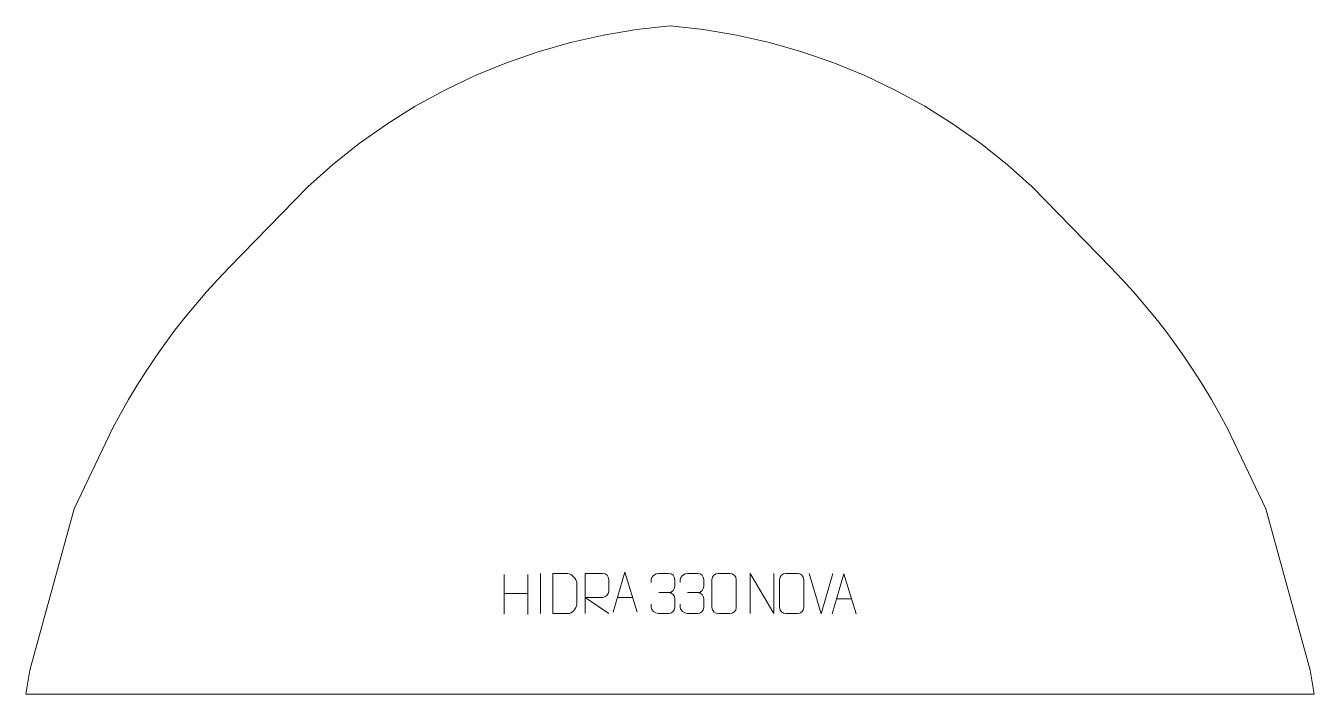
# Model space of a CAD drawing. Header units: millimetres. Extents: x -400 to 400, y 1002 to 1417.
import ezdxf

# ---------------------------------------------------------------- set-up
doc = ezdxf.new("R2010")
doc.units = ezdxf.units.MM
doc.header["$MEASUREMENT"] = 0
doc.layers.add('layer 1', color=7, linetype='Continuous')

msp = doc.modelspace()

# ---------------------------------------------------------------- linework, layer by layer
at = {"layer": 'layer 1', "color": 242, "lineweight": 9}
msp.add_open_spline([(370.0009, 1117.4989), (370.0009, 1117.4989), (397.5006, 1017.4995), (397.5006, 1017.4995), (397.5006, 1017.4995), (397.5006, 1017.4995), (400.1246, 1002.4996), (400.1246, 1002.4996), (400.1246, 1002.4996), (400.1246, 1002.4996), (-400.1239, 1002.4996), (-400.1239, 1002.4996), (-400.1239, 1002.4996), (-400.1239, 1002.4996), (-397.5, 1017.4995), (-397.5, 1017.4995), (-397.5, 1017.4995), (-397.5, 1017.4995), (-369.9998, 1117.4989), (-369.9998, 1117.4989), (-369.9998, 1117.4989), (-369.9998, 1117.4989), (-346.2486, 1167.4997), (-346.2486, 1167.4997), (-346.2486, 1167.4997), (-346.2486, 1167.4997), (-341.352, 1176.5938), (-341.352, 1176.5938), (-341.352, 1176.5938), (-341.352, 1176.5938), (-336.2351, 1185.5672), (-336.2351, 1185.5672), (-336.2351, 1185.5672), (-336.2351, 1185.5672), (-330.9027, 1194.4129), (-330.9027, 1194.4129), (-330.9027, 1194.4129), (-330.9027, 1194.4129), (-325.3581, 1203.1262), (-325.3581, 1203.1262), (-325.3581, 1203.1262), (-325.3581, 1203.1262), (-319.6036, 1211.7057), (-319.6036, 1211.7057), (-319.6036, 1211.7057), (-319.6036, 1211.7057), (-313.6414, 1220.1405), (-313.6414, 1220.1405), (-313.6414, 1220.1405), (-313.6414, 1220.1405), (-307.4775, 1228.4284), (-307.4775, 1228.4284), (-307.4775, 1228.4284), (-307.4775, 1228.4284), (-301.1148, 1236.565), (-301.1148, 1236.565), (-301.1148, 1236.565), (-301.1148, 1236.565), (-294.5569, 1244.5448), (-294.5569, 1244.5448), (-294.5569, 1244.5448), (-294.5569, 1244.5448), (-287.8064, 1252.3636), (-287.8064, 1252.3636), (-287.8064, 1252.3636), (-287.8064, 1252.3636), (-280.869, 1260.0166), (-280.869, 1260.0166), (-280.869, 1260.0166), (-280.869, 1260.0166), (-273.7489, 1267.4991), (-273.7489, 1267.4991), (-273.7489, 1267.4991), (-273.7489, 1267.4991), (-224.999, 1317.4995), (-224.999, 1317.4995), (-224.999, 1317.4995), (-224.999, 1317.4995), (-209.3713, 1331.3879), (-209.3713, 1331.3879), (-209.3713, 1331.3879), (-209.3713, 1331.3879), (-192.9886, 1344.3785), (-192.9886, 1344.3785), (-192.9886, 1344.3785), (-192.9886, 1344.3785), (-175.9048, 1356.4313), (-175.9048, 1356.4313), (-175.9048, 1356.4313), (-175.9048, 1356.4313), (-158.1731, 1367.5084), (-158.1731, 1367.5084), (-158.1731, 1367.5084), (-158.1731, 1367.5084), (-139.8487, 1377.5754), (-139.8487, 1377.5754), (-139.8487, 1377.5754), (-139.8487, 1377.5754), (-120.9876, 1386.5986), (-120.9876, 1386.5986), (-120.9876, 1386.5986), (-120.9876, 1386.5986), (-101.6508, 1394.5512), (-101.6508, 1394.5512), (-101.6508, 1394.5512), (-101.6508, 1394.5512), (-81.8999, 1401.4078), (-81.8999, 1401.4078), (-81.8999, 1401.4078), (-81.8999, 1401.4078), (-61.795, 1407.1478), (-61.795, 1407.1478), (-61.795, 1407.1478), (-61.795, 1407.1478), (-41.4012, 1411.751), (-41.4012, 1411.751), (-41.4012, 1411.751), (-41.4012, 1411.751), (-20.7806, 1415.2051), (-20.7806, 1415.2051), (-20.7806, 1415.2051), (-20.7806, 1415.2051), (0.0006, 1417.4994), (0.0006, 1417.4994), (0.0006, 1417.4994), (0.0006, 1417.4994), (20.7817, 1415.2051), (20.7817, 1415.2051), (20.7817, 1415.2051), (20.7817, 1415.2051), (41.4018, 1411.751), (41.4018, 1411.751), (41.4018, 1411.751), (41.4018, 1411.751), (61.797, 1407.1478), (61.797, 1407.1478), (61.797, 1407.1478), (61.797, 1407.1478), (81.901, 1401.4078), (81.901, 1401.4078), (81.901, 1401.4078), (81.901, 1401.4078), (101.6534, 1394.5512), (101.6534, 1394.5512), (101.6534, 1394.5512), (101.6534, 1394.5512), (120.9882, 1386.5986), (120.9882, 1386.5986), (120.9882, 1386.5986), (120.9882, 1386.5986), (139.8493, 1377.5754), (139.8493, 1377.5754), (139.8493, 1377.5754), (139.8493, 1377.5754), (158.1741, 1367.5084), (158.1741, 1367.5084), (158.1741, 1367.5084), (158.1741, 1367.5084), (175.9055, 1356.4313), (175.9055, 1356.4313), (175.9055, 1356.4313), (175.9055, 1356.4313), (192.9907, 1344.3785), (192.9907, 1344.3785), (192.9907, 1344.3785), (192.9907, 1344.3785), (209.3724, 1331.3879), (209.3724, 1331.3879), (209.3724, 1331.3879), (209.3724, 1331.3879), (225.0001, 1317.4995), (225.0001, 1317.4995), (225.0001, 1317.4995), (225.0001, 1317.4995), (273.75, 1267.4991), (273.75, 1267.4991), (273.75, 1267.4991), (273.75, 1267.4991), (280.871, 1260.0166), (280.871, 1260.0166), (280.871, 1260.0166), (280.871, 1260.0166), (287.8089, 1252.3636), (287.8089, 1252.3636), (287.8089, 1252.3636), (287.8089, 1252.3636), (294.5575, 1244.5448), (294.5575, 1244.5448), (294.5575, 1244.5448), (294.5575, 1244.5448), (301.1155, 1236.565), (301.1155, 1236.565), (301.1155, 1236.565), (301.1155, 1236.565), (307.4786, 1228.4284), (307.4786, 1228.4284), (307.4786, 1228.4284), (307.4786, 1228.4284), (313.6426, 1220.1405), (313.6426, 1220.1405), (313.6426, 1220.1405), (313.6426, 1220.1405), (319.6042, 1211.7057), (319.6042, 1211.7057), (319.6042, 1211.7057), (319.6042, 1211.7057), (325.3587, 1203.1262), (325.3587, 1203.1262), (325.3587, 1203.1262), (325.3587, 1203.1262), (330.9034, 1194.4129), (330.9034, 1194.4129), (330.9034, 1194.4129), (330.9034, 1194.4129), (336.2358, 1185.5672), (336.2358, 1185.5672), (336.2358, 1185.5672), (336.2358, 1185.5672), (341.3526, 1176.5938), (341.3526, 1176.5938), (341.3526, 1176.5938), (341.3526, 1176.5938), (346.2512, 1167.4997), (346.2512, 1167.4997), (346.2512, 1167.4997), (346.2512, 1167.4997), (370.0009, 1117.4989), (370.0009, 1117.4989)], degree=3, knots=[0, 0, 0, 0, 0.01724138, 0.01724138, 0.01724138, 0.01724138, 0.03448276, 0.03448276, 0.03448276, 0.03448276, 0.05172414, 0.05172414, 0.05172414, 0.05172414, 0.06896552, 0.06896552, 0.06896552, 0.06896552, 0.0862069, 0.0862069, 0.0862069, 0.0862069, 0.10344828, 0.10344828, 0.10344828, 0.10344828, 0.12068966, 0.12068966, 0.12068966, 0.12068966, 0.13793103, 0.13793103, 0.13793103, 0.13793103, 0.15517241, 0.15517241, 0.15517241, 0.15517241, 0.17241379, 0.17241379, 0.17241379, 0.17241379, 0.18965517, 0.18965517, 0.18965517, 0.18965517, 0.20689655, 0.20689655, 0.20689655, 0.20689655, 0.22413793, 0.22413793, 0.22413793, 0.22413793, 0.24137931, 0.24137931, 0.24137931, 0.24137931, 0.25862069, 0.25862069, 0.25862069, 0.25862069, 0.27586207, 0.27586207, 0.27586207, 0.27586207, 0.29310345, 0.29310345, 0.29310345, 0.29310345, 0.31034483, 0.31034483, 0.31034483, 0.31034483, 0.32758621, 0.32758621, 0.32758621, 0.32758621, 0.34482759, 0.34482759, 0.34482759, 0.34482759, 0.36206897, 0.36206897, 0.36206897, 0.36206897, 0.37931034, 0.37931034, 0.37931034, 0.37931034, 0.39655172, 0.39655172, 0.39655172, 0.39655172, 0.4137931, 0.4137931, 0.4137931, 0.4137931, 0.43103448, 0.43103448, 0.43103448, 0.43103448, 0.44827586, 0.44827586, 0.44827586, 0.44827586, 0.46551724, 0.46551724, 0.46551724, 0.46551724, 0.48275862, 0.48275862, 0.48275862, 0.48275862, 0.5, 0.5, 0.5, 0.5, 0.51724138, 0.51724138, 0.51724138, 0.51724138, 0.53448276, 0.53448276, 0.53448276, 0.53448276, 0.55172414, 0.55172414, 0.55172414, 0.55172414, 0.56896552, 0.56896552, 0.56896552, 0.56896552, 0.5862069, 0.5862069, 0.5862069, 0.5862069, 0.60344828, 0.60344828, 0.60344828, 0.60344828, 0.62068966, 0.62068966, 0.62068966, 0.62068966, 0.63793103, 0.63793103, 0.63793103, 0.63793103, 0.65517241, 0.65517241, 0.65517241, 0.65517241, 0.67241379, 0.67241379, 0.67241379, 0.67241379, 0.68965517, 0.68965517, 0.68965517, 0.68965517, 0.70689655, 0.70689655, 0.70689655, 0.70689655, 0.72413793, 0.72413793, 0.72413793, 0.72413793, 0.74137931, 0.74137931, 0.74137931, 0.74137931, 0.75862069, 0.75862069, 0.75862069, 0.75862069, 0.77586207, 0.77586207, 0.77586207, 0.77586207, 0.79310345, 0.79310345, 0.79310345, 0.79310345, 0.81034483, 0.81034483, 0.81034483, 0.81034483, 0.82758621, 0.82758621, 0.82758621, 0.82758621, 0.84482759, 0.84482759, 0.84482759, 0.84482759, 0.86206897, 0.86206897, 0.86206897, 0.86206897, 0.87931034, 0.87931034, 0.87931034, 0.87931034, 0.89655172, 0.89655172, 0.89655172, 0.89655172, 0.9137931, 0.9137931, 0.9137931, 0.9137931, 0.93103448, 0.93103448, 0.93103448, 0.93103448, 0.94827586, 0.94827586, 0.94827586, 0.94827586, 0.96551724, 0.96551724, 0.96551724, 0.96551724, 1, 1, 1, 1], dxfattribs=at)
at = {"layer": 'layer 1', "color": 250, "lineweight": 9}
for points in [[(-103.0213, 1076.8988), (-103.0213, 1076.8988), (-103.0213, 1052.1213), (-103.0213, 1052.1213)], [(-88.378, 1076.8988), (-88.378, 1076.8988), (-88.378, 1051.9453), (-88.378, 1051.9453)], [(-80.378, 1077.504), (-80.378, 1077.504), (-80.378, 1052.5299), (-80.378, 1052.5299)], [(93.8346, 1052.5019), (93.8346, 1052.5019), (86.5128, 1077.4555), (86.5128, 1077.4555)], [(101.1565, 1077.4555), (101.1565, 1077.4555), (93.8347, 1052.5019), (93.8347, 1052.5019)], [(-103.0213, 1065.0165), (-103.0213, 1065.0165), (-88.378, 1065.0169), (-88.378, 1065.0169)], [(-7.0329, 1065.5642), (-7.0329, 1065.5642), (-0.8365, 1065.5642), (-0.8365, 1065.5642)], [(10.9671, 1065.5642), (10.9671, 1065.5642), (17.1635, 1065.5642), (17.1635, 1065.5642)], [(-32.6223, 1062.6323), (-32.6223, 1062.6323), (-23.1266, 1062.6323), (-23.1266, 1062.6323)], [(103.3777, 1061.6323), (103.3777, 1061.6323), (112.8734, 1061.6323), (112.8734, 1061.6323)]]:
    msp.add_open_spline(points, degree=3, dxfattribs=at)
for points, knots in [([(-72.7703, 1052.5683), (-70.4385, 1052.5687), (-65.4883, 1052.5447), (-63.1568, 1052.5444), (-63.1568, 1052.5444), (-61.2318, 1052.439), (-57.9132, 1055.9806), (-57.9244, 1057.9979), (-57.9244, 1057.9979), (-57.9248, 1063.768), (-57.9248, 1065.9377), (-57.9244, 1071.707), (-57.9244, 1071.707), (-57.9287, 1073.8451), (-61.3032, 1077.5052), (-63.4556, 1077.4917), (-63.4556, 1077.4917), (-65.7813, 1077.4917), (-70.5056, 1077.4917), (-72.8317, 1077.4917), (-72.8317, 1077.4917), (-72.8313, 1071.7448), (-72.77, 1058.3156), (-72.7703, 1052.5683)], [0, 0, 0, 0, 0.14285714, 0.14285714, 0.14285714, 0.14285714, 0.28571429, 0.28571429, 0.28571429, 0.28571429, 0.42857143, 0.42857143, 0.42857143, 0.42857143, 0.57142857, 0.57142857, 0.57142857, 0.57142857, 0.71428571, 0.71428571, 0.71428571, 0.71428571, 1, 1, 1, 1]), ([(-52.7101, 1052.5402), (-52.7101, 1052.5402), (-52.7101, 1077.4937), (-52.7101, 1077.4937), (-52.7101, 1077.4937), (-49.1153, 1077.4937), (-45.5198, 1077.4937), (-41.9246, 1077.4937), (-41.9246, 1077.4937), (-39.5993, 1077.456), (-38.042, 1075.966), (-38.0461, 1073.5996), (-38.0461, 1073.5996), (-38.0465, 1071.5641), (-38.0465, 1068.5047), (-38.0461, 1066.4687), (-38.0461, 1066.4687), (-38.0526, 1064.5932), (-39.8649, 1062.6514), (-41.8744, 1062.6323), (-41.8744, 1062.6323), (-41.8744, 1062.6323), (-52.7101, 1062.6323), (-52.7101, 1062.6323), (-52.7101, 1062.6323), (-52.7101, 1062.6323), (-38.0554, 1052.5402), (-38.0554, 1052.5402)], [0, 0, 0, 0, 0.125, 0.125, 0.125, 0.125, 0.25, 0.25, 0.25, 0.25, 0.375, 0.375, 0.375, 0.375, 0.5, 0.5, 0.5, 0.5, 0.625, 0.625, 0.625, 0.625, 0.75, 0.75, 0.75, 0.75, 1, 1, 1, 1]), ([(-35.3449, 1053.3829), (-35.3449, 1053.3829), (-27.9739, 1078.3364), (-27.9739, 1078.3364), (-27.9739, 1078.3364), (-27.9739, 1078.3364), (-20.404, 1053.3829), (-20.404, 1053.3829)], [0, 0, 0, 0, 0.33333333, 0.33333333, 0.33333333, 0.33333333, 1, 1, 1, 1]), ([(-11.7426, 1071.8094), (-11.7426, 1071.8094), (-11.7426, 1073.6666), (-11.7426, 1073.6666), (-11.7426, 1073.6666), (-11.7569, 1075.4085), (-9.0924, 1077.5266), (-7.0333, 1077.5039), (-7.0333, 1077.5039), (-4.9692, 1077.5039), (-2.9052, 1077.5039), (-0.8415, 1077.5039), (-0.8415, 1077.5039), (1.353, 1077.5127), (2.9513, 1075.6659), (2.9957, 1073.7538), (2.9957, 1073.7538), (2.9953, 1072.3187), (2.9953, 1070.8836), (2.9957, 1069.4481), (2.9957, 1069.4481), (2.9471, 1067.7946), (1.3445, 1065.5646), (-0.8538, 1065.5746), (-0.8538, 1065.5746), (1.3499, 1065.5634), (2.9579, 1063.7602), (3.0119, 1061.7007), (3.0119, 1061.7007), (3.0115, 1059.916), (3.0115, 1058.1313), (3.0119, 1056.3462), (3.0119, 1056.3462), (3.022, 1054.2848), (0.9671, 1052.5217), (-0.8538, 1052.5298), (-0.8538, 1052.5298), (-2.9191, 1052.5301), (-4.9843, 1052.5301), (-7.0499, 1052.5298), (-7.0499, 1052.5298), (-9.2185, 1052.5413), (-11.7495, 1054.9415), (-11.7681, 1056.4033), (-11.7681, 1056.4033), (-11.7681, 1056.4033), (-11.7681, 1058.3119), (-11.7681, 1058.3119)], [0, 0, 0, 0, 0.07692308, 0.07692308, 0.07692308, 0.07692308, 0.15384615, 0.15384615, 0.15384615, 0.15384615, 0.23076923, 0.23076923, 0.23076923, 0.23076923, 0.30769231, 0.30769231, 0.30769231, 0.30769231, 0.38461538, 0.38461538, 0.38461538, 0.38461538, 0.46153846, 0.46153846, 0.46153846, 0.46153846, 0.53846154, 0.53846154, 0.53846154, 0.53846154, 0.61538462, 0.61538462, 0.61538462, 0.61538462, 0.69230769, 0.69230769, 0.69230769, 0.69230769, 0.76923077, 0.76923077, 0.76923077, 0.76923077, 0.84615385, 0.84615385, 0.84615385, 0.84615385, 1, 1, 1, 1]), ([(6.2574, 1071.8094), (6.2574, 1071.8094), (6.2574, 1073.6666), (6.2574, 1073.6666), (6.2574, 1073.6666), (6.2431, 1075.4085), (8.9076, 1077.5266), (10.9667, 1077.5039), (10.9667, 1077.5039), (13.0308, 1077.5039), (15.0948, 1077.5039), (17.1585, 1077.5039), (17.1585, 1077.5039), (19.353, 1077.5127), (20.9513, 1075.6659), (20.9957, 1073.7538), (20.9957, 1073.7538), (20.9953, 1072.3187), (20.9953, 1070.8836), (20.9957, 1069.4481), (20.9957, 1069.4481), (20.9471, 1067.7946), (19.3445, 1065.5646), (17.1462, 1065.5746), (17.1462, 1065.5746), (19.3499, 1065.5634), (20.9579, 1063.7602), (21.0119, 1061.7007), (21.0119, 1061.7007), (21.0115, 1059.916), (21.0115, 1058.1313), (21.0119, 1056.3462), (21.0119, 1056.3462), (21.022, 1054.2848), (18.9671, 1052.5217), (17.1462, 1052.5298), (17.1462, 1052.5298), (15.0809, 1052.5301), (13.0157, 1052.5301), (10.9501, 1052.5298), (10.9501, 1052.5298), (8.7815, 1052.5413), (6.2505, 1054.9415), (6.2319, 1056.4033), (6.2319, 1056.4033), (6.2319, 1056.4033), (6.2319, 1058.3119), (6.2319, 1058.3119)], [0, 0, 0, 0, 0.07692308, 0.07692308, 0.07692308, 0.07692308, 0.15384615, 0.15384615, 0.15384615, 0.15384615, 0.23076923, 0.23076923, 0.23076923, 0.23076923, 0.30769231, 0.30769231, 0.30769231, 0.30769231, 0.38461538, 0.38461538, 0.38461538, 0.38461538, 0.46153846, 0.46153846, 0.46153846, 0.46153846, 0.53846154, 0.53846154, 0.53846154, 0.53846154, 0.61538462, 0.61538462, 0.61538462, 0.61538462, 0.69230769, 0.69230769, 0.69230769, 0.69230769, 0.76923077, 0.76923077, 0.76923077, 0.76923077, 0.84615385, 0.84615385, 0.84615385, 0.84615385, 1, 1, 1, 1]), ([(30.0413, 1077.5162), (32.4074, 1077.5162), (34.7739, 1077.5162), (37.1404, 1077.5162), (37.1404, 1077.5162), (39.1209, 1077.5518), (41.1469, 1076.0575), (41.174, 1073.6154), (41.174, 1073.6154), (41.1736, 1067.858), (41.1736, 1062.1002), (41.174, 1056.342), (41.174, 1056.342), (41.0319, 1054.0144), (39.3255, 1052.5321), (37.1404, 1052.5213), (37.1404, 1052.5213), (34.768, 1052.5217), (32.3956, 1052.5217), (30.0236, 1052.5213), (30.0236, 1052.5213), (28.0651, 1052.4157), (26.0587, 1054.3036), (26.0701, 1056.3246), (26.0701, 1056.3246), (26.0705, 1062.1052), (26.0705, 1067.8855), (26.0701, 1073.6653), (26.0701, 1073.6653), (26.0744, 1075.8073), (27.8515, 1077.5298), (30.0413, 1077.5162)], [0, 0, 0, 0, 0.11111111, 0.11111111, 0.11111111, 0.11111111, 0.22222222, 0.22222222, 0.22222222, 0.22222222, 0.33333333, 0.33333333, 0.33333333, 0.33333333, 0.44444444, 0.44444444, 0.44444444, 0.44444444, 0.55555556, 0.55555556, 0.55555556, 0.55555556, 0.66666667, 0.66666667, 0.66666667, 0.66666667, 0.77777778, 0.77777778, 0.77777778, 0.77777778, 1, 1, 1, 1]), ([(49.8719, 1052.5533), (49.8719, 1052.5533), (49.8719, 1077.5068), (49.8719, 1077.5068), (49.8719, 1077.5068), (49.8719, 1077.5068), (64.5267, 1052.5533), (64.5267, 1052.5533), (64.5267, 1052.5533), (64.5267, 1052.5533), (64.5267, 1077.5068), (64.5267, 1077.5068)], [0, 0, 0, 0, 0.25, 0.25, 0.25, 0.25, 0.5, 0.5, 0.5, 0.5, 1, 1, 1, 1]), ([(72.0413, 1077.5162), (74.4074, 1077.5162), (76.7739, 1077.5162), (79.1404, 1077.5162), (79.1404, 1077.5162), (81.1209, 1077.5518), (83.1469, 1076.0575), (83.174, 1073.6154), (83.174, 1073.6154), (83.1736, 1067.858), (83.1736, 1062.1002), (83.174, 1056.342), (83.174, 1056.342), (83.0319, 1054.0144), (81.3255, 1052.5321), (79.1404, 1052.5213), (79.1404, 1052.5213), (76.768, 1052.5217), (74.3956, 1052.5217), (72.0236, 1052.5213), (72.0236, 1052.5213), (70.0651, 1052.4157), (68.0587, 1054.3036), (68.0701, 1056.3246), (68.0701, 1056.3246), (68.0705, 1062.1052), (68.0705, 1067.8855), (68.0701, 1073.6653), (68.0701, 1073.6653), (68.0744, 1075.8073), (69.8515, 1077.5298), (72.0413, 1077.5162)], [0, 0, 0, 0, 0.11111111, 0.11111111, 0.11111111, 0.11111111, 0.22222222, 0.22222222, 0.22222222, 0.22222222, 0.33333333, 0.33333333, 0.33333333, 0.33333333, 0.44444444, 0.44444444, 0.44444444, 0.44444444, 0.55555556, 0.55555556, 0.55555556, 0.55555556, 0.66666667, 0.66666667, 0.66666667, 0.66666667, 0.77777778, 0.77777778, 0.77777778, 0.77777778, 1, 1, 1, 1]), ([(100.6551, 1052.3829), (100.6551, 1052.3829), (108.0261, 1077.3364), (108.0261, 1077.3364), (108.0261, 1077.3364), (108.0261, 1077.3364), (115.596, 1052.3829), (115.596, 1052.3829)], [0, 0, 0, 0, 0.33333333, 0.33333333, 0.33333333, 0.33333333, 1, 1, 1, 1])]:
    msp.add_open_spline(points, degree=3, knots=knots, dxfattribs=at)

doc.saveas('drawing.dxf')
